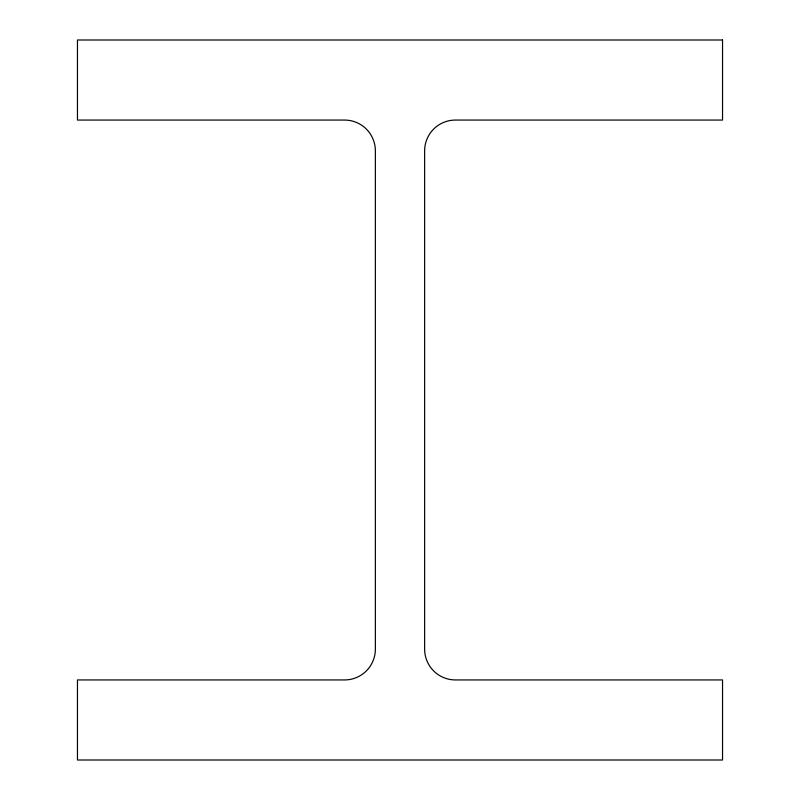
<?xml version="1.0" encoding="UTF-8"?>
<svg xmlns="http://www.w3.org/2000/svg" width="800" height="800" viewBox="0 0 800 800"><rect width="100%" height="100%" fill="white"/><g stroke="black" fill="none" stroke-linecap="round" stroke-linejoin="round"><path stroke-width="1.2" d="M722.54 40L77.46 40L77.46 120.06L344.58 120.06A30.79 30.79 0 0 1 375.37 150.85L375.37 649.15A30.79 30.79 0 0 1 344.58 679.94L77.46 679.94L77.46 760L722.54 760L722.54 679.94L455.42 679.94A30.79 30.79 0 0 1 424.63 649.15L424.63 150.85A30.79 30.79 0 0 1 455.42 120.06L722.54 120.06L722.54 40"/></g></svg>
